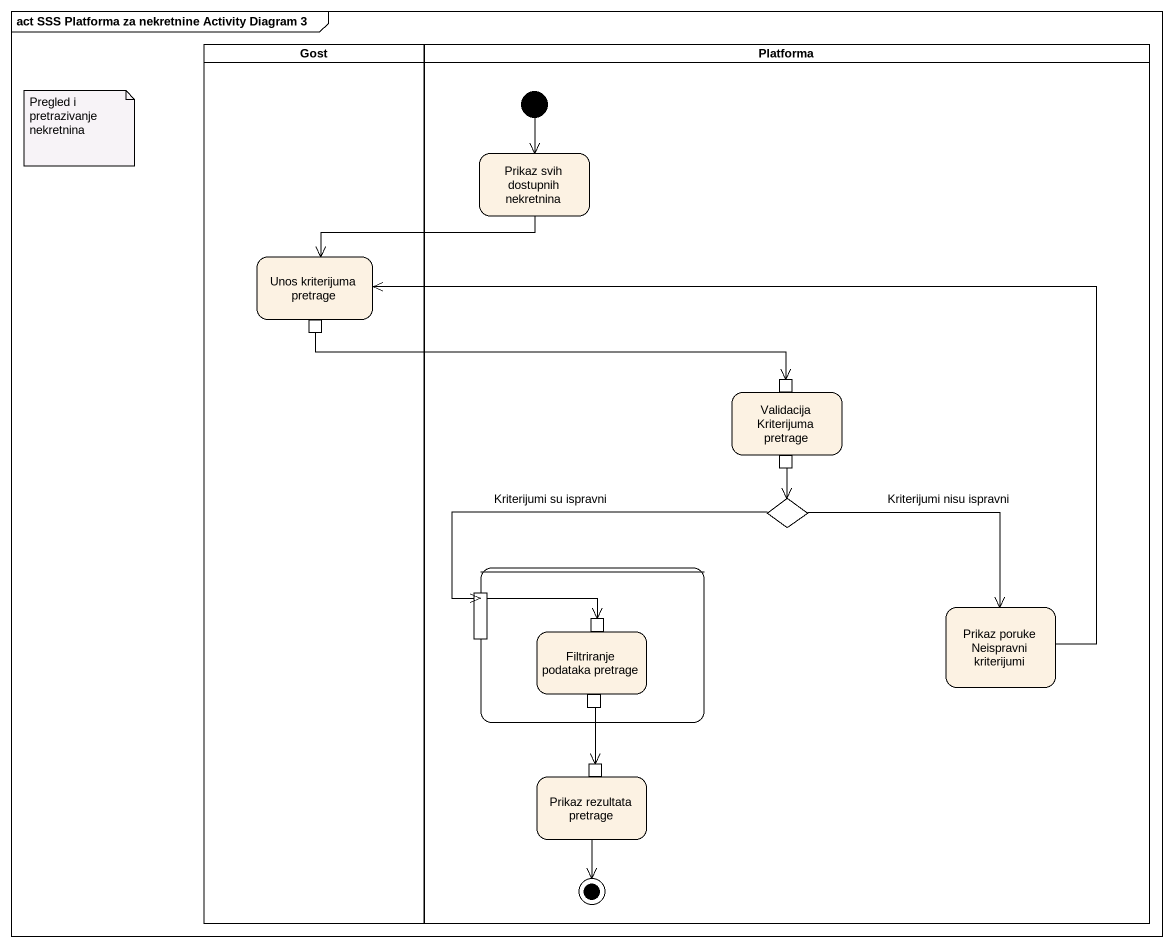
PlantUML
@startuml
mainframe act SSS Platforma za nekretnine Activity Diagram 3
hide empty description
state Gost <<partition>> {
  state "Unos kriterijuma pretrage" as Unos_kriterijuma_pretrage {
    state pin1 <<outputPin>>
  }
}
state Platforma <<partition>> {
  state "Prikaz svih dostupnih nekretnina" as Prikaz_svih_dostupnih
  state "Validacija Kriterijuma pretrage" as Validacija_Kriterijuma {
    state pin2 <<inputPin>>
    state pin3 <<outputPin>>
  }
  state choice1 <<choice>>
  state " " as state1 {
    state pin4 <<outputPin>>
    state "Filtriranje podataka pretrage" as Filtriranje_podataka {
      state pin5 <<inputPin>>
      state pin6 <<outputPin>>
    }
  }
  state "Prikaz poruke Neispravni kriterijumi" as Prikaz_poruke_Neispravni
  state "Prikaz rezultata pretrage" as Prikaz_rezultata_pretrage {
    state pin7 <<inputPin>>
  }
  [*] --> Prikaz_svih_dostupnih
  Prikaz_rezultata_pretrage --> [*]
}
Prikaz_svih_dostupnih -left-> Unos_kriterijuma_pretrage
pin1 -right-> pin2
pin3 --> choice1
choice1 --> state1 : Kriterijumi su ispravni
choice1 --> Prikaz_poruke_Neispravni : Kriterijumi nisu ispravni
pin4 -right-> pin5
Prikaz_poruke_Neispravni -left-> Unos_kriterijuma_pretrage
pin6 --> pin7
note as N1
  Pregled i pretrazivanje nekretnina
end note
@enduml
